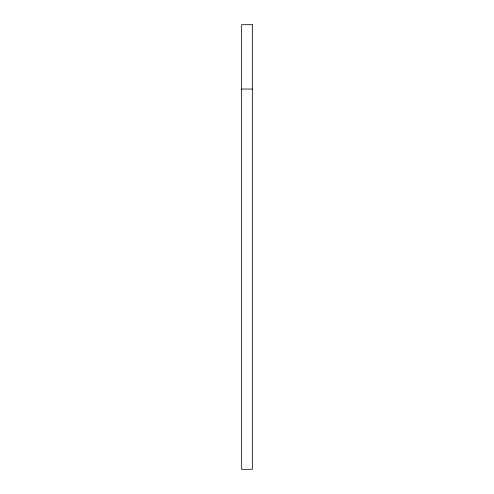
<?xml version="1.0" encoding="UTF-8"?>
<svg xmlns="http://www.w3.org/2000/svg" width="494" height="494" viewBox="0 0 494 494"><rect width="100%" height="100%" fill="white"/><g stroke="black" fill="none" stroke-linecap="round" stroke-linejoin="round"><path stroke-width="0.74" d="M241.64 89.043L252.36 89.043M252.36 24.7L241.64 24.7L241.64 469.3L252.36 469.3L252.36 24.7"/></g></svg>
